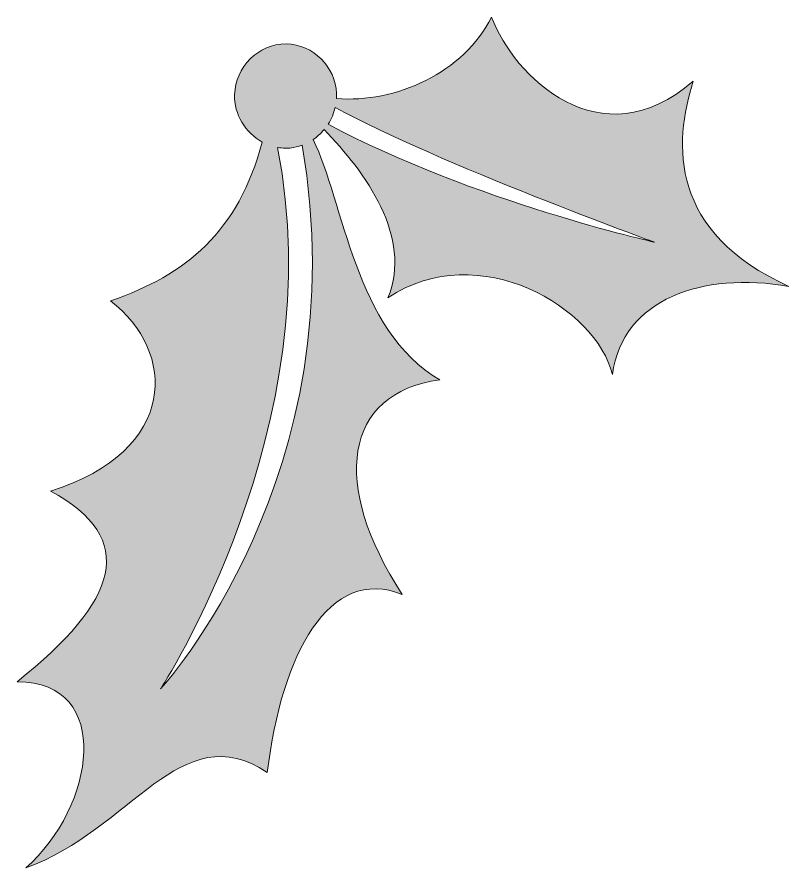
# Model space of a CAD drawing. Header units: inches. Extents: x 44 to 1037, y -995 to -85.
# Drawn here: x 810.3 to 1003.4, y -811.3 to -598.5 of the extents above; entities that cross this region are included whole.
import ezdxf

# ---------------------------------------------------------------- set-up
doc = ezdxf.new("R2010")
doc.units = ezdxf.units.IN
doc.header["$MEASUREMENT"] = 0
doc.layers.add('Layer 1', color=7, linetype='Continuous')

# ---------------------------------------------------------------- blocks, each defined once
blk = doc.blocks.new('block 2')
at = {"layer": 'Layer 1', "true_color": 0x71020c}
h = blk.add_hatch(color=16, dxfattribs=at)
h.dxf.hatch_style = 2
edge = h.paths.add_edge_path()
edge.add_spline(control_points=[(979.46, -614.49), (956.29, -634.7), (934.48, -613.25), (928.98, -598.45), (922.16, -612.31), (904.89, -620.11), (890.17, -618.83), (890.19, -618.39), (890.26, -617.97), (890.24, -617.53), (889.89, -611.02), (884.47, -605.26), (877.61, -605.2), (870.6, -605.13), (864.93, -611.04), (864.72, -617.84), (864.57, -622.84), (867.41, -627.42), (871.62, -629.72), (865.63, -652.22), (852.61, -662.93), (833.68, -669.46), (850.05, -681.95), (851.02, -706.94), (818.63, -717.05), (840.79, -728.93), (835.74, -744.51), (810.28, -764.76), (834.53, -764.71), (829.84, -796.06), (812.45, -811.33), (838.81, -801.81), (851.29, -772.98), (872.89, -787.43), (876.45, -757.78), (888.33, -735.62), (906.66, -742.89), (888.72, -715.51), (891.9, -692.43), (916.05, -689.21), (894.81, -676.98), (891.98, -644.59), (884.37, -629.1), (885.4, -628.4), (886.31, -627.57), (887.1, -626.61), (897.46, -637.28), (909.32, -653.51), (903.08, -668.69), (925.86, -653.49), (955.32, -671.35), (959.22, -687.86), (961.9, -668.91), (981.64, -662.13), (1003.41, -665.83), (973.54, -652.42), (974.45, -630.19), (979.46, -614.49)], knot_values=[0, 0, 0, 0, 1, 1, 1, 2, 2, 2, 3, 3, 3, 4, 4, 4, 5, 5, 5, 6, 6, 6, 7, 7, 7, 8, 8, 8, 9, 9, 9, 10, 10, 10, 11, 11, 11, 12, 12, 12, 13, 13, 13, 14, 14, 14, 15, 15, 15, 16, 16, 16, 17, 17, 17, 18, 18, 18, 19, 19, 19, 19], degree=3, periodic=1)
edge = h.paths.add_edge_path()
edge.add_spline(control_points=[(846.2, -766.5), (846.2, -766.5), (889.39, -700.76), (875.43, -631.06), (876.07, -631.17), (876.72, -631.28), (877.39, -631.28), (878.88, -631.3), (880.27, -630.97), (881.59, -630.49), (895.89, -712.71), (846.2, -766.5), (846.2, -766.5)], knot_values=[0, 0, 0, 0, 1, 1, 1, 2, 2, 2, 3, 3, 3, 4, 4, 4, 4], degree=3, periodic=1)
edge = h.paths.add_edge_path()
edge.add_spline(control_points=[(888.12, -625.26), (888.95, -623.97), (889.52, -622.55), (889.86, -621.05), (915.87, -635.23), (969.74, -654.77), (969.74, -654.77), (969.74, -654.77), (924.67, -644.74), (888.12, -625.26)], knot_values=[0, 0, 0, 0, 1, 1, 1, 2, 2, 2, 3, 3, 3, 3], degree=3, periodic=1)
at = {"layer": 'Layer 1', "lineweight": 0}
for points, knots in [([(979.46, -614.49), (956.29, -634.7), (934.48, -613.25), (928.98, -598.45), (922.16, -612.31), (904.89, -620.11), (890.17, -618.83), (890.19, -618.39), (890.26, -617.97), (890.24, -617.53), (889.89, -611.02), (884.47, -605.26), (877.61, -605.2), (870.6, -605.13), (864.93, -611.04), (864.72, -617.84), (864.57, -622.84), (867.41, -627.42), (871.62, -629.72), (865.63, -652.22), (852.61, -662.93), (833.68, -669.46), (850.05, -681.95), (851.02, -706.94), (818.63, -717.05), (840.79, -728.93), (835.74, -744.51), (810.28, -764.76), (834.53, -764.71), (829.84, -796.06), (812.45, -811.33), (838.81, -801.81), (851.29, -772.98), (872.89, -787.43), (876.45, -757.78), (888.33, -735.62), (906.66, -742.89), (888.72, -715.51), (891.9, -692.43), (916.05, -689.21), (894.81, -676.98), (891.98, -644.59), (884.37, -629.1), (885.4, -628.4), (886.31, -627.57), (887.1, -626.61), (897.46, -637.28), (909.32, -653.51), (903.08, -668.69), (925.86, -653.49), (955.32, -671.35), (959.22, -687.86), (961.9, -668.91), (981.64, -662.13), (1003.41, -665.83), (973.54, -652.42), (974.45, -630.19), (979.46, -614.49)], [0, 0, 0, 0, 1, 1, 1, 2, 2, 2, 3, 3, 3, 4, 4, 4, 5, 5, 5, 6, 6, 6, 7, 7, 7, 8, 8, 8, 9, 9, 9, 10, 10, 10, 11, 11, 11, 12, 12, 12, 13, 13, 13, 14, 14, 14, 15, 15, 15, 16, 16, 16, 17, 17, 17, 18, 18, 18, 19, 19, 19, 19]), ([(888.12, -625.26), (888.95, -623.97), (889.52, -622.55), (889.86, -621.05), (915.87, -635.23), (969.74, -654.77), (969.74, -654.77), (969.74, -654.77), (924.67, -644.74), (888.12, -625.26)], [0, 0, 0, 0, 1, 1, 1, 2, 2, 2, 3, 3, 3, 3]), ([(846.2, -766.5), (846.2, -766.5), (889.39, -700.76), (875.43, -631.06), (876.07, -631.17), (876.72, -631.28), (877.39, -631.28), (878.88, -631.3), (880.27, -630.97), (881.59, -630.49), (895.89, -712.71), (846.2, -766.5), (846.2, -766.5)], [0, 0, 0, 0, 1, 1, 1, 2, 2, 2, 3, 3, 3, 4, 4, 4, 4])]:
    blk.add_open_spline(points, degree=3, knots=knots, dxfattribs=at)

msp = doc.modelspace()

# ---------------------------------------------------------------- block references
at = {"layer": 'Layer 1'}
msp.add_blockref('block 2', (0, 0), dxfattribs=at)

doc.saveas('drawing.dxf')
